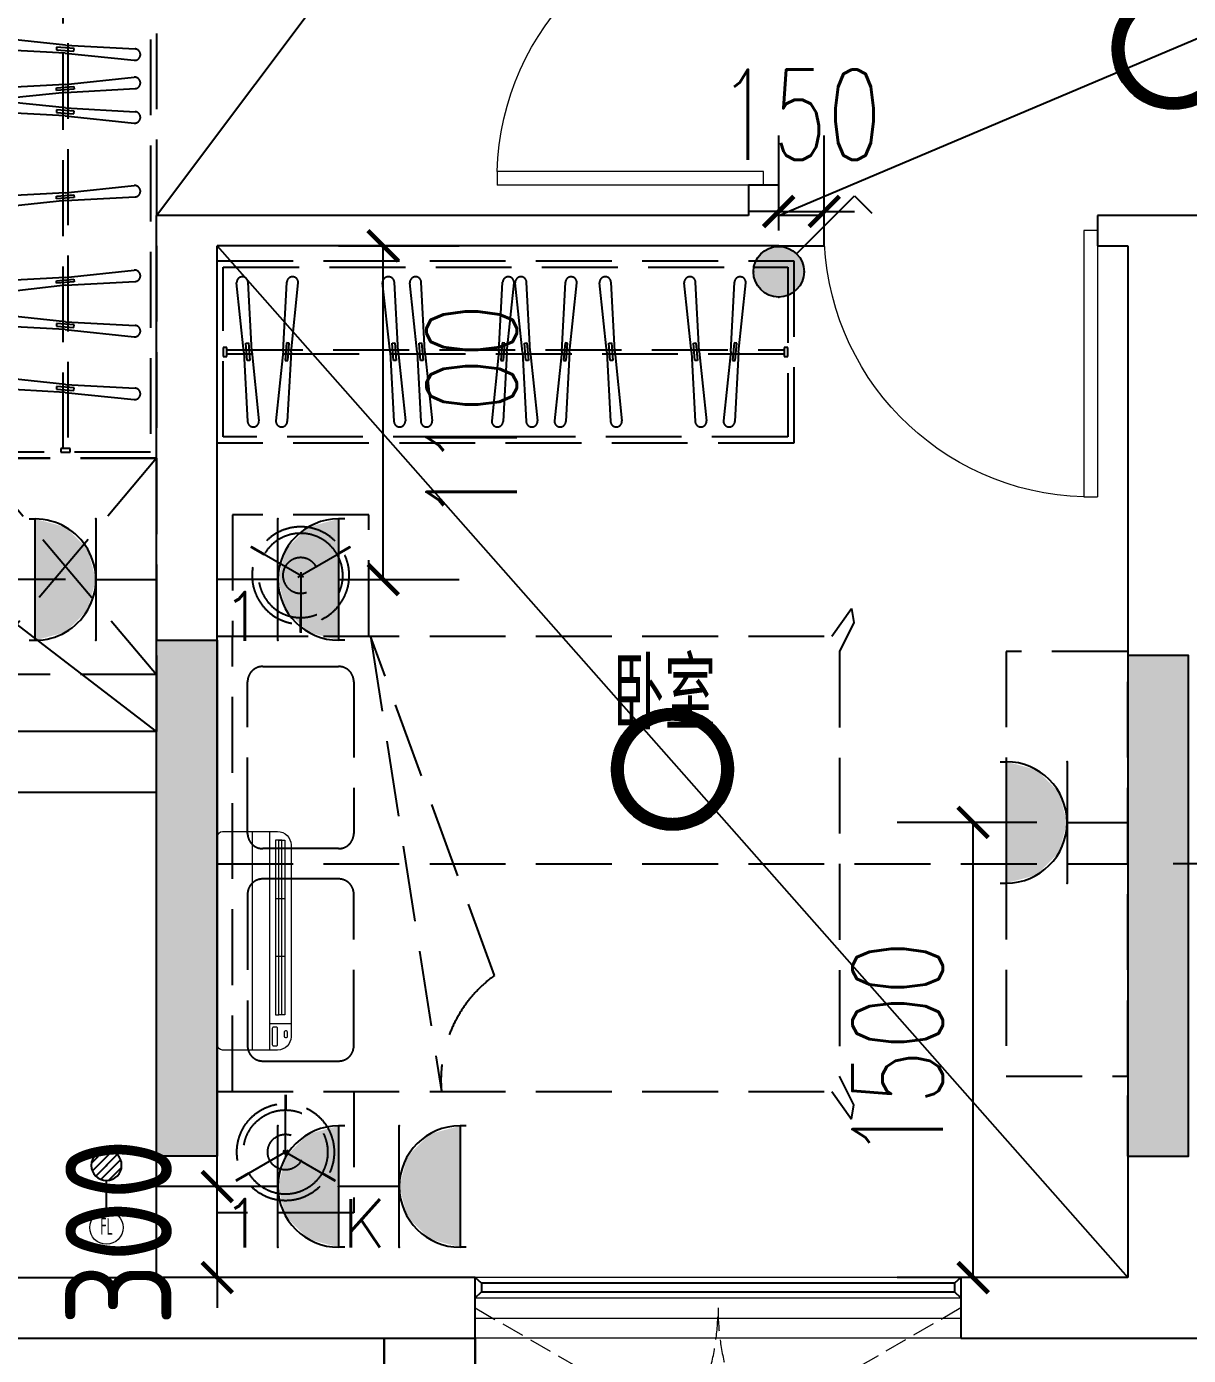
# Model space of a CAD drawing. Extents: x 3753737 to 4713801, y -857380 to 24339.
# Drawn here: x 4217885 to 4221713, y -768692 to -764314 of the extents above; entities that cross this region are included whole.
import ezdxf
from ezdxf.enums import TextEntityAlignment as Align

# ---------------------------------------------------------------- set-up
doc = ezdxf.new("R2010")
doc.units = 0
doc.header["$LTSCALE"] = 1000
doc.header["$MEASUREMENT"] = 0
doc.linetypes.add('A户型$0$DASH', pattern=[0.35, 0.25, -0.1])
doc.linetypes.add('DASH', pattern=[0.35, 0.25, -0.1])
doc.layers.get('0').update_dxf_attribs({"linetype": 'CONTINUOUS'})
doc.layers.get('Defpoints').update_dxf_attribs({"linetype": 'CONTINUOUS'})
for name, color, linetype in [('!!电气', 1, 'CONTINUOUS'), ('3-栏杆1', 252, 'CONTINUOUS'), ('5fur', 175, 'CONTINUOUS'), ('COLU', 7, 'CONTINUOUS'), ('EQUIP-插座', 3, 'CONTINUOUS'), ('EQUIP-照明', 3, 'CONTINUOUS'), ('LVTRY', 252, 'CONTINUOUS'), ('S-砼墙填充', 251, 'CONTINUOUS'), ('TEL_TEXT', 7, 'CONTINUOUS'), ('VPIPE-凝结', 150, 'CONTINUOUS'), ('WALL', 252, 'CONTINUOUS')]:
    doc.layers.add(name, color=color, linetype=linetype)
for name, color, linetype, lineweight in [('PUB_TEXT', 7, 'CONTINUOUS', 20), ('VPIPE-废水', 31, 'TG_F', 18), ('WINDOW', 146, 'CONTINUOUS', 20), ('平面-空调预留孔', 252, 'CONTINUOUS', 15)]:
    doc.layers.add(name, color=color, linetype=linetype, lineweight=lineweight)
doc.styles.add('_TCH_DIM_T3', font='SIMPLEX.shx', dxfattribs={"width": 0.7058823529411765, "bigfont": 'GBCBIG.shx'})
doc.styles.add('_TEL_DIM', font='SIMPLEX', dxfattribs={"width": 0.8, "height": 3.5, "bigfont": 'HZTXT'})
doc.styles.get("Standard").update_dxf_attribs({"font": 'gbenor.shx', "bigfont": 'gbcbig.shx'})
doc.styles.add('TG_LINETYPE', font='SIMPLEX', dxfattribs={"width": 0.8, "height": 3, "bigfont": 'HZTXT'})
doc.linetypes.add('TG_F', pattern='A,2,-0.3,["F",TG_LINETYPE,S=0.1,R=0,X=-0.23,Y=-0.15],0', length=2.3)
doc.dimstyles.new('_TCH_ARCH&&100', dxfattribs={"dimtxt": 297.5, "dimasz": 100, "dimexe": 250, "dimexo": 300, "dimgap": 100, "dimtad": 1, "dimdec": 0, "dimzin": 0, "dimdsep": 46, "dimtxsty": '_TCH_DIM_T3', "dimblk": 'ARCHTICK', "dimcen": 0.09, "dimclrt": 7, "dimazin": 2, "dimtfac": 1, "dimtdec": 0, "dimtix": 1, "dimtmove": 2, "dimatfit": 3, "dimfxl": 1, "dimtolj": 1, "dimtzin": 0, "dimarcsym": 0})
doc.dimstyles.get("Standard").update_dxf_attribs({"dimscale": 100, "dimtxt": 3.5, "dimasz": 1, "dimexe": 2.5, "dimexo": 3, "dimgap": 1.5, "dimtad": 1, "dimdec": 0, "dimzin": 0, "dimdsep": 46, "dimtxsty": 'Standard', "dimblk": 'ARCHTICK', "dimcen": 0.09, "dimadec": 0, "dimazin": 0, "dimtfac": 1, "dimtdec": 0, "dimtix": 1, "dimtmove": 2, "dimatfit": 3, "dimfxl": 1, "dimtolj": 1, "dimtzin": 0, "dimarcsym": 0})

# ---------------------------------------------------------------- blocks, each defined once
blk = doc.blocks.new('A$C001338C2')
at = {"color": 8}
for p, q in [((844.9999883423079, 303.6000072514144), (54.99998834231155, 303.6000543390692)), ((109.0525457565491, 214.7673082745569), (109.0525510513944, 303.6000511174025)), ((-1.49359439092e-05, 248.6000576173246), (-2.84423585981e-05, 22.0000576172315)), ((899.9999715576414, 22.00000397306576), (899.9999850640525, 248.6000039731589)), ((21.99997024633922, 5.63059293199e-05), (877.9999702463392, 5.2843679441e-06))]:
    blk.add_line(p, q, dxfattribs=at)
at = {"color": 8, "lineweight": 5}
for p, q in [((864.5756734352908, 278.6904651548975), (144.4768629888749, 278.6905080761171)), ((144.4768629888749, 278.6905080761171), (144.4768622188567, 265.7722729386405)), ((387.0097734353949, 278.6904936200444), (144.4768629888749, 278.6905080761171)), ((144.4768629888749, 278.6905080761171), (144.4768614488676, 252.8539829386973)), ((387.0097711254275, 239.935678482565), (387.0097734353949, 278.6904936200444)), ((864.5756734352908, 278.6904651548975), (622.0427234354138, 278.6904796109884)), ((622.0427234354138, 278.6904796109884), (622.04272112545, 239.935664473509)), ((864.5756718953162, 252.8539400174777), (864.5756734352908, 278.6904651548975)), ((144.4768622188567, 265.7722729386405), (864.5756726653053, 265.772230017421)), ((144.4768606789075, 239.9356929386377), (144.4768614488676, 252.8539829386973)), ((144.4768614488676, 252.8539829386973), (864.5756718953162, 252.8539400174777)), ((864.5756711253525, 239.9356500174181), (144.4768606789075, 239.9356929386377)), ((622.04272112545, 239.935664473509), (387.0097711254275, 239.935678482565)), ((864.5756726653053, 265.772230017421), (864.5756711253525, 239.9356500174181)), ((899.9999830474662, 214.7672611304297), (-1.69525337697e-05, 214.7673147745954)), ((899.9999787804518, 143.1781611304468), (-2.12195482163e-05, 143.1782147746126))]:
    blk.add_line(p, q, dxfattribs=at)
at = {"color": 8}
for points in [[(73.08482630450817, 275.0144977724194), (56.77886350143308, 275.0144987443309, -0.414213562373095), (51.27886382925863, 280.5144990721565), (51.27886400034913, 283.3844664433818, -0.414213562373095), (56.77886432817468, 288.8844661155563), (73.08482713124977, 288.8844651436448, -0.4142135623732024), (78.58482680342422, 283.3844648158192), (78.58482663233372, 280.5144974445939, -0.414213562373095)], [(89.24090579471158, 226.3562818807586), (22.19125331861505, 226.3562858772129, -0.414213562372504), (16.6912536464406, 231.8562862050385), (16.69125431894281, 243.1390318179401, -0.414213562373095), (22.19125464676836, 248.6390314901146), (89.24090712286488, 248.6390274936603, -0.414213562373095), (94.74090679503934, 243.1390271658347), (94.74090612253713, 231.8562815529331, -0.414213562373095)]]:
    blk.add_lwpolyline(points, format="xyb", close=True, dxfattribs=at)
for centre, radius, start, end in [((54.99998506405609, 248.6000543390692), 55.0000000000001, 89.99999658490542, 179.9999965849054), ((844.9999850640525, 248.6000072514144), 55.0000000000001, 359.9999965849054, 89.99999658490542), ((21.9999715576414, 22.00005630592932), 22.00000000000004, 179.9999965849054, 269.9999965849054), ((877.9999715576414, 22.00000528436794), 22.00000000000004, 269.9999965849054, 359.9999965849054)]:
    blk.add_arc(centre, radius, start, end, dxfattribs=at)
blk = doc.blocks.new('ASDFSD')
at = {"layer": '3-栏杆1', "color": 5}
for p, q in [((681762.5879415963, 334937.5442401596), (681742.3193111992, 334955.3318184742)), ((681742.3193111992, 334955.3318184742), (681762.5879414161, 334937.5442403179)), ((681762.5879414161, 334937.5442403179), (681762.5879414133, 334908.2619604596)), ((683322.0506670028, 334937.4781505512), (681762.5879414163, 334937.5226424761)), ((683322.0506668226, 334937.5442278689), (683342.3192972196, 334955.3318061834)), ((683342.3192972196, 334955.3318061834), (683322.0506670028, 334937.5442280272)), ((683322.0506670028, 334937.5442280272), (683322.0506670056, 334908.2619481689)), ((681742.3193347491, 334888.4150854239), (681762.5879414133, 334908.2619604596)), ((681762.5879414135, 334908.2403724216), (683322.0506670056, 334908.1959003614)), ((683322.0506670056, 334908.2619481689), (683342.3192736697, 334888.4150731332)), ((683342.3192736697, 334888.4150731332), (683322.0506670056, 334908.2619481689))]:
    blk.add_line(p, q, dxfattribs=at)
blk = doc.blocks.new('$lvtry$00000171')
for p, q in [((-74.24621202462731, 10.60660171788186), (-10.60660171788186, 74.24621202462731)), ((-69.81875867368217, -27.39235180270043), (27.39235180242758, 69.81875867368217)), ((-53.03300858900184, -53.03300858886359), (53.03300858900184, 53.03300858886359)), ((-27.39235180242758, -69.81875867368217), (69.81875867368217, 27.39235180270043)), ((10.60660171788186, -74.24621202462731), (74.24621202462731, -10.60660171788186))]:
    blk.add_line(p, q)
blk.add_circle((0, 0), 75)
blk.add_point((0, 0))
blk = doc.blocks.new('dfgdfgsf')
at = {"layer": '5fur', "color": 252, "linetype": 'A户型$0$DASH'}
for p, q in [((2084699.063396991, -1252344.190617714), (2084699.06339699, -1254380.205847252)), ((2084692.077145038, -1253051.219755511), (2084464.043553083, -1253027.405797763)), ((2084690.023889797, -1253077.236512312), (2084461.077751995, -1253064.985405056)), ((2084692.077145038, -1253051.219755511), (2084921.023282839, -1253063.470862767)), ((2084690.023889797, -1253077.236512312), (2084918.057481751, -1253101.05047006)), ((2084690.023889797, -1253180.597609378), (2084918.057481751, -1253156.78365163)), ((2084690.023889797, -1253180.597609378), (2084461.077751995, -1253192.848716634)), ((2084692.077145038, -1253206.614366179), (2084464.043553083, -1253230.428323927)), ((2084692.077145038, -1253206.614366179), (2084921.023282839, -1253194.363258923)), ((2084692.077145038, -1253258.050537724), (2084464.043553083, -1253234.236579976)), ((2084690.023889797, -1253284.067294524), (2084461.077751995, -1253271.816187269)), ((2084690.023889797, -1253284.067294524), (2084918.057481751, -1253307.881252272)), ((2084692.077145038, -1253258.050537724), (2084921.023282839, -1253270.301644979)), ((2084690.023889797, -1253537.44362119), (2084917.583450399, -1253513.679167388)), ((2084690.023889797, -1253537.44362119), (2084461.077751995, -1253549.694728446)), ((2084692.077145038, -1253563.460377991), (2084921.023282839, -1253551.209270735)), ((2084692.077145038, -1253563.460377991), (2084464.043553083, -1253587.274335739)), ((2084690.023889797, -1253816.228792649), (2084461.077751995, -1253828.479899905)), ((2084690.023889797, -1253816.228792649), (2084918.057481751, -1253792.414834901)), ((2084691.970428869, -1253842.251259925), (2084464.043553083, -1253868.059507198)), ((2084692.077145038, -1253842.24554945), (2084921.023282839, -1253829.994442194)), ((2085279.320059724, -1254062.702910487), (2085255.506101976, -1253834.669318532)), ((2085305.336816525, -1254060.649655245), (2085293.085709269, -1253831.703517444)), ((2085408.697913592, -1254060.649655245), (2085420.949020847, -1253831.703517444)), ((2085434.714670392, -1254062.702910487), (2085458.52862814, -1253834.669318532)), ((2085761.529177789, -1254062.596194317), (2085735.720930516, -1253834.669318532)), ((2085787.551645065, -1254060.649655245), (2085775.300537809, -1253831.703517444)), ((2085850.034887904, -1254062.702910487), (2085826.220930156, -1253834.669318532)), ((2085876.051644705, -1254060.649655245), (2085863.800537449, -1253831.703517444)), ((2086119.697916623, -1254060.649655245), (2086131.949023878, -1253831.703517444)), ((2086145.714673423, -1254062.702910487), (2086169.528631171, -1253834.669318532)), ((2086197.150844968, -1254062.702910487), (2086173.33688722, -1253834.669318532)), ((2086223.167601769, -1254060.649655245), (2086210.916494513, -1253831.703517444)), ((2086326.528698835, -1254060.649655245), (2086338.779806091, -1253831.703517444)), ((2086352.545455636, -1254062.702910487), (2086376.359413384, -1253834.669318532)), ((2086475.237758769, -1254062.595872173), (2086451.423801021, -1253834.562280218)), ((2086501.254205884, -1254060.649655245), (2086489.003098628, -1253831.703517444)), ((2086754.022620542, -1254062.702910487), (2086730.208662794, -1253834.669318532)), ((2086780.039377343, -1254060.649655245), (2086767.788270087, -1253831.703517444)), ((2086883.40047441, -1254060.649655245), (2086895.651581665, -1253831.703517444)), ((2086909.41723121, -1254062.702910487), (2086933.231188958, -1253834.669318532)), ((2084692.077145038, -1253962.23498511), (2084464.043553083, -1253938.421027362)), ((2084690.023889797, -1253988.251741911), (2084461.077751995, -1253976.000634655)), ((2084690.023889797, -1253988.251741911), (2084918.057481751, -1254012.065699659)), ((2084692.077145038, -1253962.23498511), (2084921.023282839, -1253974.486092366)), ((2085223.574590463, -1254047.189162439), (2085211.574590463, -1254047.189162439)), ((2085211.574590463, -1254047.189162439), (2085211.574590463, -1254077.189162439)), ((2085211.574590463, -1254077.189162439), (2085223.574590463, -1254077.189162439)), ((2085223.574590463, -1254077.189162439), (2085223.574590463, -1254047.189162439)), ((2087059.574593433, -1254069.689162439), (2085223.574590463, -1254069.689162439)), ((2085279.320059724, -1254062.702910487), (2085291.57116698, -1254291.649048288)), ((2085305.336327052, -1254060.640508084), (2085329.144762263, -1254288.683721677)), ((2085408.697913592, -1254060.649655245), (2085384.883955844, -1254288.6832472)), ((2085434.714670392, -1254062.702910487), (2085422.463563137, -1254291.649048288)), ((2085761.534888264, -1254062.702910487), (2085773.78599552, -1254291.649048288)), ((2085787.551645065, -1254060.649655245), (2085811.365602813, -1254288.6832472)), ((2085850.034887904, -1254062.702910487), (2085862.28599516, -1254291.649048288)), ((2085876.051644705, -1254060.649655245), (2085899.865602453, -1254288.6832472)), ((2086119.697916623, -1254060.649655245), (2086095.883958875, -1254288.6832472)), ((2086145.714673423, -1254062.702910487), (2086133.463566168, -1254291.649048288)), ((2086197.150844968, -1254062.702910487), (2086209.401952224, -1254291.649048288)), ((2086223.167601769, -1254060.649655245), (2086246.981559517, -1254288.6832472)), ((2086326.528698835, -1254060.649655245), (2086302.714741087, -1254288.6832472)), ((2086352.545455636, -1254062.702910487), (2086340.29434838, -1254291.649048288)), ((2086475.237449083, -1254062.702910487), (2086487.488556339, -1254291.649048288)), ((2086501.254205884, -1254060.649655245), (2086525.068163632, -1254288.6832472)), ((2086754.022620542, -1254062.702910487), (2086766.273727798, -1254291.649048288)), ((2086780.039377343, -1254060.649655245), (2086803.853335091, -1254288.6832472)), ((2086883.40047441, -1254060.649655245), (2086859.586516662, -1254288.6832472)), ((2086909.41723121, -1254062.702910487), (2086897.166123955, -1254291.649048288)), ((2087071.574593433, -1254047.189162439), (2087059.574593433, -1254047.189162439)), ((2087059.574593433, -1254047.189162439), (2087059.574593433, -1254077.189162439)), ((2087059.574593433, -1254077.189162439), (2087071.574593433, -1254077.189162439)), ((2087071.574593433, -1254077.189162439), (2087071.574593433, -1254047.189162439)), ((2084692.077145038, -1254169.065767323), (2084464.043553083, -1254145.251809575)), ((2084692.077145038, -1254169.065767323), (2084921.023282839, -1254181.316874578)), ((2084690.023889797, -1254195.082524123), (2084461.077751995, -1254182.831416868)), ((2084690.023889797, -1254195.082524123), (2084918.057481751, -1254218.896481871)), ((2084706.56339699, -1254380.205847252), (2084676.56339699, -1254380.205847252)), ((2084676.56339699, -1254380.205847252), (2084676.56339699, -1254392.205847252)), ((2084706.56339699, -1254392.205847252), (2084706.56339699, -1254380.205847252)), ((2084391.563396981, -1254412.205847252), (2084991.564100249, -1255125.051658737)), ((2084991.563396992, -1254412.205847252), (2084391.565238085, -1255125.051658737)), ((2084391.565238083, -1254412.205847252), (2084991.564100248, -1254412.205847252)), ((2084676.56339699, -1254392.205847252), (2084706.56339699, -1254392.205847252)), ((2084991.563396992, -1254412.205847252), (2084991.564100249, -1255125.051658737)), ((2085241.466386358, -1254598.492976889), (2085241.466386358, -1254998.492976889)), ((2085691.466386358, -1254598.492976889), (2085241.466386358, -1254598.492976889)), ((2085691.466386358, -1254998.492976889), (2085691.466386358, -1254598.492976889)), ((2085475.714344077, -1254803.832287767), (2085302.771743867, -1254703.983830982)), ((2085457.218428639, -1254803.832287767), (2085630.161028848, -1254703.983830982)), ((2085466.466386358, -1254787.814355132), (2085466.466386358, -1254987.511268702)), ((2087216.39900661, -1254998.492976889), (2087281.905945074, -1254906.833987619)), ((2087216.39900661, -1254998.492976889), (2087281.905945074, -1254906.833987619)), ((2087281.905945074, -1254906.833987619), (2087289.145172316, -1254953.86293333)), ((2087281.905945074, -1254906.833987619), (2087289.145172316, -1254953.86293333)), ((2087289.145172316, -1254953.86293333), (2087241.564099533, -1255048.972454315)), ((2087289.145172316, -1254953.86293333), (2087241.564099533, -1255048.972454315)), ((2085191.564099533, -1254998.492976889), (2087216.39900661, -1254998.492976889)), ((2085191.564099533, -1256498.49297689), (2085191.564099533, -1254998.492976889)), ((2085241.466386358, -1254998.492976889), (2085691.466386358, -1254998.492976889)), ((2085241.564099533, -1256498.49297689), (2085241.564099533, -1254998.492976889)), ((2086104.998289104, -1256116.465254213), (2085696.257620123, -1254998.492976889)), ((2085696.257620123, -1254998.492976889), (2085930.237512444, -1256498.492976889)), ((2087241.564099533, -1255048.972454315), (2087241.564099533, -1256448.013499462)), ((2087241.564099533, -1255048.972454315), (2087241.564099533, -1256448.013499462)), ((2084991.564100249, -1255125.051658737), (2084391.565238085, -1255125.051658737)), ((2085191.564099533, -1255748.49297689), (2088191.564294286, -1255748.49297689)), ((2091341.576148126, -1255748.492976886), (2088341.574587415, -1255748.492976886)), ((2087289.145172316, -1256543.123020447), (2087241.564099533, -1256448.013499462)), ((2087289.145172316, -1256543.123020447), (2087241.564099533, -1256448.013499462)), ((2085191.564099533, -1256898.49297689), (2085191.564099533, -1256498.49297689)), ((2085191.564099533, -1256498.49297689), (2085641.564099533, -1256498.49297689)), ((2085191.564099533, -1256498.492976889), (2087216.39900661, -1256498.492976888)), ((2085191.564099533, -1256498.492976889), (2087216.39900661, -1256498.492976888)), ((2085416.564099533, -1256709.171598647), (2085416.564099533, -1256509.474685076)), ((2085641.564099533, -1256498.49297689), (2085641.564099533, -1256898.49297689)), ((2087216.39900661, -1256498.492976888), (2087281.905945074, -1256590.151966158)), ((2087216.39900661, -1256498.492976888), (2087281.905945074, -1256590.151966158)), ((2087281.905945074, -1256590.151966158), (2087289.145172316, -1256543.123020447)), ((2087281.905945074, -1256590.151966158), (2087289.145172316, -1256543.123020447)), ((2085425.812057252, -1256693.153666011), (2085252.869457043, -1256793.002122797)), ((2085407.316141815, -1256693.153666011), (2085580.258742023, -1256793.002122796)), ((2085641.564099533, -1256898.49297689), (2085191.564099533, -1256898.49297689))]:
    blk.add_line(p, q, dxfattribs=at)
for points in [[(2084991.563396999, -1254412.205847252), (2084391.563396981, -1254412.205847252), (2084391.563396981, -1252312.190617714), (2084991.563396999, -1252312.190617714)], [(2084971.563396999, -1254392.205847252), (2084411.563396981, -1254392.205847252), (2084411.563396981, -1252332.190617714), (2084971.563396999, -1252332.190617714)], [(2084719.987199037, -1253062.140345762), (2084662.141689634, -1253057.575149712), (2084661.457274832, -1253066.24735622), (2084719.302784235, -1253070.812552269)], [(2084719.987199037, -1253195.693775929), (2084662.141689634, -1253200.258971978), (2084661.457274832, -1253191.58676547), (2084719.302784235, -1253187.021569421)], [(2084719.987199037, -1253268.971127974), (2084662.141689634, -1253264.405931924), (2084661.457274832, -1253273.078138432), (2084719.302784235, -1253277.643334482)], [(2084719.987199036, -1253552.539787741), (2084662.141689634, -1253557.104983789), (2084661.457274832, -1253548.432777281), (2084719.302784234, -1253543.867581233)], [(2085191.574590463, -1254362.189162448), (2085191.574590463, -1253762.18916243), (2087091.574593433, -1253762.18916243), (2087091.574593433, -1254362.189162448)], [(2085211.574590463, -1254342.189162448), (2085211.574590463, -1253782.18916243), (2087071.574593433, -1253782.18916243), (2087071.574593433, -1254342.189162448)], [(2084719.987199036, -1253831.324959199), (2084662.141689634, -1253835.890155249), (2084661.457274832, -1253827.217948741), (2084719.302784234, -1253822.652752692)], [(2084719.987199036, -1253973.155575361), (2084662.141689634, -1253968.590379311), (2084661.457274832, -1253977.262585819), (2084719.302784234, -1253981.827781868)], [(2085290.240649974, -1254090.612964485), (2085285.675453925, -1254032.767455083), (2085294.347660433, -1254032.083040281), (2085298.912856482, -1254089.928549683)], [(2085423.794080142, -1254090.612964485), (2085428.359276191, -1254032.767455083), (2085419.687069683, -1254032.083040281), (2085415.121873634, -1254089.928549683)], [(2085772.455478515, -1254090.612964485), (2085767.890282466, -1254032.767455083), (2085776.562488974, -1254032.083040281), (2085781.127685022, -1254089.928549683)], [(2085860.955478155, -1254090.612964485), (2085856.390282105, -1254032.767455083), (2085865.062488613, -1254032.083040281), (2085869.627684662, -1254089.928549683)], [(2086134.794083173, -1254090.612964485), (2086139.359279223, -1254032.767455083), (2086130.687072715, -1254032.083040281), (2086126.121876665, -1254089.928549683)], [(2086208.071435218, -1254090.612964485), (2086203.506239169, -1254032.767455083), (2086212.178445677, -1254032.083040281), (2086216.743641726, -1254089.928549683)], [(2086341.624865385, -1254090.612964485), (2086346.190061435, -1254032.767455083), (2086337.517854927, -1254032.083040281), (2086332.952658878, -1254089.928549683)], [(2086486.158039334, -1254090.612964485), (2086481.592843284, -1254032.767455083), (2086490.265049792, -1254032.083040281), (2086494.830245841, -1254089.928549683)], [(2086764.943210792, -1254090.612964485), (2086760.378014744, -1254032.767455083), (2086769.050221252, -1254032.083040281), (2086773.6154173, -1254089.928549683)], [(2086898.49664096, -1254090.612964485), (2086903.061837009, -1254032.767455083), (2086894.389630501, -1254032.083040281), (2086889.824434452, -1254089.928549683)], [(2084719.987199036, -1254179.986357573), (2084662.141689634, -1254175.421161524), (2084661.457274832, -1254184.093368032), (2084719.302784234, -1254188.658564081)], [(2088191.564096285, -1255048.492976886), (2087791.564096285, -1255048.492976886), (2087791.564096285, -1256448.492976886), (2088191.564096285, -1256448.492976886)]]:
    blk.add_lwpolyline(points, close=True, dxfattribs=at)
for points in [[(2084684.063397006, -1254380.205847252), (2084684.063397006, -1252344.190617714)], [(2085223.574590463, -1254054.689162455), (2087059.574593433, -1254054.689162455)]]:
    blk.add_lwpolyline(points, dxfattribs=at)
for points, const_width in [([(2085346.242936648, -1254729.081935836), (2085302.771743868, -1254703.983830982)], 8.88888888888889), ([(2085586.689836067, -1254729.081935836), (2085630.161028848, -1254703.983830982)], 8.888888888888888), ([(2085466.466386358, -1254937.315058994), (2085466.466386358, -1254987.511268702)], 8.88888888888889), ([(2085416.564099533, -1256559.670894784), (2085416.564099533, -1256509.474685076)], 8.88888888888889), ([(2085296.340649824, -1256767.904017943), (2085252.869457043, -1256793.002122797)], 8.88888888888889), ([(2085536.787549243, -1256767.904017942), (2085580.258742024, -1256793.002122796)], 8.888888888888888)]:
    blk.add_lwpolyline(points, dxfattribs=dict(at, const_width=const_width))
for points in [[(2085341.564099533, -1255098.49297689), (2085591.564099533, -1255098.49297689, -0.4142135623731003), (2085641.564099533, -1255148.49297689), (2085641.564099533, -1255648.492976889, -0.4142135623730904), (2085591.564099533, -1255698.492976889), (2085341.564099533, -1255698.492976889, -0.4142135623730999), (2085291.564099533, -1255648.492976889), (2085291.564099533, -1255148.49297689, -0.4142135623730897)], [(2085341.564099533, -1256398.492976889), (2085591.564099533, -1256398.492976889, 0.4142135623731003), (2085641.564099533, -1256348.492976889), (2085641.564099533, -1255848.492976889, 0.4142135623730904), (2085591.564099533, -1255798.492976889), (2085341.564099533, -1255798.492976889, 0.4142135623730999), (2085291.564099533, -1255848.492976889), (2085291.564099533, -1256348.492976889, 0.4142135623730897)]]:
    blk.add_lwpolyline(points, format="xyb", close=True, dxfattribs=at)
for centre, radius, start, end in [((2084919.540382296, -1253082.260666413), 18.84219772992773, 265.4875419406528, 85.48754194065283), ((2084919.540382296, -1253175.573455277), 18.84219772992773, 274.5124580593472, 94.51245805934718), ((2084919.540382296, -1253289.091448626), 18.84219772992773, 265.4875419406528, 85.48754194065283), ((2084919.540382296, -1253532.419467088), 18.84219772992773, 274.5124580593472, 94.51245805934718), ((2084919.540382296, -1253811.204638548), 18.84219772992773, 274.5124580593472, 94.51245805934718), ((2085274.295905622, -1253833.186417988), 18.84219772992773, 4.512458059346774, 184.5124580593468), ((2085439.738824493, -1253833.186417988), 18.84219772992773, 355.4875419406524, 175.4875419406532), ((2085755.582306145, -1253834.101224039), 19.86347544868245, 6.933041156339381, 181.637510985777), ((2085845.010733803, -1253833.186417988), 18.84219772992773, 4.512458059346774, 184.5124580593468), ((2086150.738827524, -1253833.186417988), 18.84219772992773, 355.4875419406524, 175.4875419406532), ((2086192.126690867, -1253833.186417988), 18.84219772992773, 4.512458059346774, 184.5124580593468), ((2086357.569609738, -1253833.186417988), 18.84219772992773, 355.4875419406524, 175.4875419406532), ((2086470.213604667, -1253833.079379674), 18.84219772992773, 4.512458059346774, 184.5124580593468), ((2086748.998466441, -1253833.186417988), 18.84219772992773, 4.512458059346774, 184.5124580593468), ((2086914.441385311, -1253833.186417988), 18.84219772992773, 355.4875419406524, 175.4875419406532), ((2084919.540382296, -1253993.275896012), 18.84219772992773, 265.4875419406528, 85.48754194065283), ((2084919.540382296, -1254200.106678225), 18.84219772992773, 265.4875419406528, 85.48754194065283), ((2085310.360970626, -1254290.166147745), 18.84219772992773, 184.5124580593468, 4.512458059346774), ((2085403.67375949, -1254290.166147745), 18.84219772992773, 175.4875419406532, 355.4875419406524), ((2085792.575799167, -1254290.166147745), 18.84219772992773, 184.5124580593468, 4.512458059346774), ((2085881.075798807, -1254290.166147745), 18.84219772992773, 184.5124580593468, 4.512458059346774), ((2086114.673762521, -1254290.166147745), 18.84219772992773, 175.4875419406532, 355.4875419406524), ((2086228.19175587, -1254290.166147745), 18.84219772992773, 184.5124580593468, 4.512458059346774), ((2086321.504544734, -1254290.166147745), 18.84219772992773, 175.4875419406532, 355.4875419406524), ((2086506.278359985, -1254290.166147745), 18.84219772992773, 184.5124580593468, 4.512458059346774), ((2086785.063531445, -1254290.166147745), 18.84219772992773, 184.5124580593468, 4.512458059346774), ((2086878.376320308, -1254290.166147745), 18.84219772992773, 175.4875419406532, 355.4875419406524), ((2086356.608613892, -1256462.552364921), 427.8832127323753, 126.0176927710526, 184.8183113888535)]:
    blk.add_arc(centre, radius, start, end, dxfattribs=at)
at = {"layer": '5fur', "color": 252, "linetype": 'A户型$0$DASH', "extrusion": (0, 0, -1)}
for major_axis, ratio, start_param, end_param in [((113.2638872716998, 113.2638872716998), 0.9999999999997511, 4.712388980384682, 10.99557428756427), ((98.16203563551878, 98.16203563551878), 0.999999999998388, 4.712388980384681, 10.99557428756427), ((41.53009199966709, 41.53009199966709), 0.9999999999975253, 4.71238898038469, 10.99557428756428)]:
    blk.add_ellipse((2085466.466386358, -1254798.492976889), major_axis=major_axis, ratio=ratio, start_param=start_param, end_param=end_param, dxfattribs=at)
at = {"layer": '5fur', "color": 252, "linetype": 'A户型$0$DASH'}
for major_axis, ratio, start_param, end_param in [((113.2638872716998, -113.2638872716998), 0.9999999999997511, 4.712388980384682, 10.99557428756427), ((98.16203563551876, -98.16203563551879), 0.999999999998388, 4.712388980384681, 10.99557428756427), ((41.53009199966708, -41.53009199966709), 0.9999999999975253, 4.71238898038469, 10.99557428756428)]:
    blk.add_ellipse((2085416.564099533, -1256698.49297689), major_axis=major_axis, ratio=ratio, start_param=start_param, end_param=end_param, dxfattribs=at)
blk = doc.blocks.new('GDGDGRD')
at = {"layer": 'S-砼墙填充'}
h = blk.add_hatch(color=252, dxfattribs=at)
h.dxf.hatch_style = 1
h.paths.add_polyline_path([(429816.568211176, 288315.3630931432), (429816.5682116579, 288565.3638601754), (429816.5682116579, 288765.3638601754), (429816.5682118596, 288515.3630931432), (429816.5682114563, 288815.3646272075), (430016.5682111122, 288815.3646272075), (430016.5682108584, 287115.363093024), (429816.5682111839, 287115.363093024)])
h = blk.add_hatch(color=252, dxfattribs=at)
h.dxf.hatch_style = 1
h.paths.add_polyline_path([(433016.5684015006, 287315.3648366724), (433016.5684015006, 287115.3648366724), (433216.5684056897, 287115.3630851979), (433216.5684056198, 288765.3626271576), (433016.5684057334, 288765.362627037), (433016.5684055993, 288765.3626271576), (433016.5684057092, 287115.3630856661)])
at = {"layer": 'COLU', "color": 252}
for points in [[(429816.568211176, 288315.3630931432), (429816.5682116579, 288565.3638601754), (429816.5682116579, 288765.3638601754), (429816.5682118596, 288515.3630931432), (429816.5682114563, 288815.3646272075), (430016.5682111122, 288815.3646272075), (430016.5682108584, 287115.363093024), (429816.5682111839, 287115.363093024), (429816.568211176, 288315.3630931432)], [(433016.5684015006, 287315.3648366724), (433016.5684015006, 287115.3648366724), (433216.5684056897, 287115.3630851979), (433216.5684056198, 288765.3626271576), (433016.5684057334, 288765.362627037), (433016.5684057334, 288765.362627037), (433016.5684055993, 288765.3626271576), (433016.5684057092, 287115.3630856661)]]:
    blk.add_lwpolyline(points, close=True, dxfattribs=at)
blk = doc.blocks.new('$WINLIB2D$00000001')
at = {"color": 0}
for points in [[(-0.4999999999999964, 0.5000000000000142), (-0.4999999999999964, -0.4999999999999858)], [(-0.4999999999999964, 0.5000000000000142), (0.5000000000000036, 0.5000000000000142)], [(0.5000000000000036, -0.4999999999999858), (0.5000000000000036, 0.5000000000000142)], [(0.5000000000000036, 0.1666666666666714), (-0.4999999999999964, 0.1666666666666714)], [(0.5000000000000036, -0.1666666666666572), (-0.4999999999999964, -0.1666666666666572)], [(-0.4999999999999964, -0.4999999999999858), (0.5000000000000036, -0.4999999999999858)]]:
    blk.add_lwpolyline(points, dxfattribs=at)
blk = doc.blocks.new('$DorLib2D$00000001')
for p, q in [((0.45, 0.9750000000000001), (0.5000000000000002, 0.9750000000000001)), ((0.45, 0), (0.45, 0.9750000000000001)), ((0.5, 0), (0.5, 0.9750000000000001)), ((0.5, 0), (0.45, 0))]:
    blk.add_line(p, q)
at = {"lineweight": 13}
blk.add_arc((0.475, 0), 0.975, 91.4692835813538, 180, dxfattribs=at)
blk = doc.blocks.new('A$C100F5A36')
at = {"color": 252, "const_width": 8}
blk.add_lwpolyline([(21752.46589036286, -18982.40043916367), (21752.46589036286, -19132.40043916367), (22052.46589036286, -19132.40043916367), (22052.46589036658, -18982.39992546034)], dxfattribs=at)
at = {"layer": 'VPIPE-凝结', "color": 252, "ltscale": 0.1}
blk.add_lwpolyline([(20837.48354907846, -18562.39992477116), (20837.48354907846, -18462.39992477116)], dxfattribs=at)
at = {"layer": 'VPIPE-废水', "color": 252}
blk.add_circle((20837.48354907846, -18617.39992477116), 55, dxfattribs=at)
at = {"layer": 'WALL', "color": 252}
for p, q in [((23052.44342898519, -15182.39990996395), (22952.44342898522, -15182.39990995166)), ((22952.44342898522, -15182.39990995166), (22952.44342897292, -15282.3999099017)), ((23052.4434289729, -15282.39990990365), (23052.44342898519, -15182.39990996395)), ((21002.46589042822, -16982.39991768032), (21002.46589063683, -15282.3999098641)), ((22952.44342897292, -15282.3999099017), (21002.46589063683, -15282.3999098641)), ((23202.47730744072, -15282.39990990653), (23052.4434289729, -15282.39990990365)), ((23202.47730743879, -15382.39990990654), (23202.47730744072, -15282.39990990653)), ((24302.46589793551, -15282.39990992774), (24102.47730744072, -15282.39990992388)), ((24102.47730744072, -15282.39990992388), (24102.47730743879, -15382.39990992389)), ((24502.45448842742, -15282.39990993159), (24302.46589793551, -15282.39990992774)), ((21202.46589041594, -17082.39991769444), (21202.46589062455, -15382.39990986795)), ((23052.44342896063, -15382.39990990364), (21202.46589062455, -15382.39990986795)), ((23052.44342896063, -15382.39990990364), (23202.47730743879, -15382.39990990654)), ((24102.47730743879, -15382.39990992389), (24202.46589793357, -15382.39990992581)), ((24202.46589793357, -15382.39990992581), (24202.46589793357, -18782.39992476232)), ((21002.46589042822, -16982.39991768032), (20252.47731150508, -16982.39991766651)), ((21202.48617405141, -18782.39992476232), (21202.46589040882, -17082.39872452756)), ((20252.47731150139, -17182.3999176665), (21002.46708356345, -17182.39991768032)), ((21002.4861740372, -18782.3999247623), (21002.46708356345, -17182.39991768032)), ((20352.48736771755, -18782.39992476231), (21002.4861740372, -18782.3999247623)), ((22052.46589005038, -18782.39992476233), (21202.48617405141, -18782.39992476232)), ((22052.46589005038, -18982.39992476232), (22052.46589005038, -18782.39992476233)), ((24202.46589793357, -18782.39992476232), (23652.46589005038, -18782.39992476233)), ((23652.46589005038, -18782.39992476233), (23652.46589005038, -18982.39992476232)), ((20352.48736771755, -18982.39992476231), (21102.4873671988, -18982.39992476231)), ((21102.4873671988, -18982.39992476231), (22052.46589005038, -18982.39992476232)), ((23652.46589005038, -18982.39992476232), (24302.46589793358, -18982.39992476231)), ((24302.46589793358, -18982.39992476231), (24952.46590581723, -18982.3999247623))]:
    blk.add_line(p, q, dxfattribs=at)
at = {"layer": 'WINDOW', "color": 252, "linetype": 'DASH', "ltscale": 0.3}
for points in [[(22052.4658900951, -18882.3999247622), (22745.2862131279, -19282.39992476418, 0.1316524975905399), (22852.46589010162, -18882.39992475451)], [(23652.46589010768, -18882.3999247622), (22959.64556707488, -19282.39992476418, -0.1316524975905399), (22852.46589010162, -18882.39992475451)]]:
    blk.add_lwpolyline(points, format="xyb", dxfattribs=at)
at = {"color": 252}
for name, p in [('GDGDGRD', (-408814.112811693, -305497.7630110036)), ('ASDFSD', (-659689.8534211414, -353737.7317438088))]:
    blk.add_blockref(name, p, dxfattribs=at)
at = {"layer": 'LVTRY', "color": 252, "xscale": -0.6666666667107825, "yscale": 0.6666666667107825, "rotation": 90.00000000602213}
blk.add_blockref('$lvtry$00000171', (20837.483549078, -18412.3999247679), dxfattribs=at)
at = {"layer": 'WINDOW', "color": 252}
blk.add_blockref('dfgdfgsf', (-2063989.108700188, 1238329.789241821), dxfattribs=at)
at = {"layer": 'WINDOW', "color": 252, "xscale": -900, "yscale": 900, "zscale": -900}
for p, rotation in [((23002.44342904049, -14732.39990995778), 89.99999999296047), ((23652.47730743978, -15332.39990991521), 179.9999999988954)]:
    blk.add_blockref('$DorLib2D$00000001', p, dxfattribs=dict(at, rotation=rotation))
at = {"layer": 'WINDOW', "color": 252, "xscale": -1600, "yscale": -200, "zscale": -1600}
blk.add_blockref('$WINLIB2D$00000001', (22852.4658900504, -18882.39992476231), dxfattribs=at)
at = {"layer": '平面-空调预留孔', "color": 252, "xscale": -0.800000000046565, "yscale": 0.800000000046565, "zscale": 0.800000000046565, "rotation": 269.9999997665698}
blk.add_blockref('A$C001338C2', (21202.65723243915, -18032.39988764166), dxfattribs=at)
at = {"layer": 'PUB_TEXT', "color": 252}
blk.add_text('卧室', height=236.3120567375886, dxfattribs=at).set_placement((22505.54555377504, -16977.61706210277))
at = {"layer": 'PUB_TEXT', "color": 252, "width": 0.6}
blk.add_text('FL', height=56.00000000000001, dxfattribs=at).set_placement((20817.68927731411, -18641.24012648086))
blk = doc.blocks.new('$equip$00001150')
at = {"const_width": 0.1}
blk.add_lwpolyline([(-0.4500000000007276, 0, 1), (0.4500000000007276, 0, 1)], format="xyb", close=True, dxfattribs=at)
blk.add_circle((0, 0), 0.5)
at = {"flags": 9}
blk.add_attdef('A', (0, 0), '', height=2e-05, dxfattribs=at)
blk = doc.blocks.new('$equip$00001962')
for p, q in [((0.1473139127519971, 0.3556472460822988), (0.625000000003638, 0.8333333333339397)), ((0.625000000003638, 0.8333333333339397), (0.7664213562420628, 0.6919119770955149))]:
    blk.add_line(p, q)
blk.add_circle((3.637978807091713e-12, 0.2083333333339397), 0.2083333333334168)
for p in [(1.091393642127514e-11, 0.4166666666660603), (-0.2083333333284827, 0.2083333333375776), (0.2083333333393966, 0.2083333333375776), (1.091393642127514e-11, 0)]:
    blk.add_point(p)
for points in [[(-0.1041666666642413, 0.3887552924552438), (0.1041666666715173, 0.3887552924552438), (-0.1804219591176661, 0.312500000001819), (0.1804219591249421, 0.312500000001819)], [(3.637978807091713e-12, 0.4166666666660603), (3.637978807091713e-12, 0.4166666666660603), (-0.1041666666642413, 0.3887552924552438), (0.1041666666715173, 0.3887552924552438)], [(-0.1804219591176661, 0.312500000001819), (0.1804219591249421, 0.312500000001819), (-0.2083333333284827, 0.2083333333339397), (0.2083333333357587, 0.2083333333339397)], [(-0.1804219591176661, 0.1041666666660603), (0.1804219591249421, 0.1041666666660603), (-0.2083333333284827, 0.2083333333339397), (0.2083333333357587, 0.2083333333339397)], [(-0.1041666666642413, 0.02791137421263556), (0.1041666666715173, 0.02791137421263556), (-0.1804219591176661, 0.1041666666660603), (0.1804219591249421, 0.1041666666660603)], [(3.637978807091713e-12, 1.818989403545856e-12), (3.637978807091713e-12, 1.818989403545856e-12), (-0.1041666666642413, 0.02791137421263556), (0.1041666666715173, 0.02791137421263556)]]:
    blk.add_solid(points)
at = {"layer": 'TEL_TEXT', "style": '_TEL_DIM', "flags": 1}
blk.add_attdef('A', text='', height=2e-05, dxfattribs=at).set_placement((0, 0), align=Align.MIDDLE_CENTER)
blk = doc.blocks.new('$equip$00001237')
for p, q in [((-0.5, 1.05000000000291), (-0.5, 1)), ((-0.5, 1), (0.5, 1)), ((0.5, 1.05000000000291), (0.5, 1)), ((0.5, 0.5), (-0.5, 0.5)), ((0, 0.5), (0, 0))]:
    blk.add_line(p, q)
blk.add_arc((0, 1), 0.500000000000025, 180, 0)
for p in [(0, 1), (-0.5, 0.5), (0.5, 0.5), (0, 0)]:
    blk.add_point(p)
for points in [[(0.4330127018911298, 0.75), (-0.4330127018911298, 0.75), (0.5, 1), (-0.5, 1)], [(0.25, 0.5669872981088702), (-0.25, 0.5669872981088702), (0.4330127018911298, 0.75), (-0.4330127018911298, 0.75)], [(0, 0.5), (0, 0.5), (0.25, 0.5669872981088702), (-0.25, 0.5669872981088702)]]:
    blk.add_solid(points)
at = {"flags": 9}
blk.add_attdef('A', (0, 0), '', height=2e-05, dxfattribs=at)
blk = doc.blocks.new('$equip$00001764')
for p, q in [((-0.5, 1.049999999999272), (-0.5, 1)), ((-0.5, 1), (0.5, 1)), ((0.5, 1.049999999999272), (0.5, 1)), ((0.5, 0.5), (-0.5, 0.5)), ((0, 0.5), (0, 0))]:
    blk.add_line(p, q)
blk.add_arc((0, 1), 0.500000000000025, 180, 0)
for p in [(-0.5, 0.5), (0.5, 0.5), (0, 0)]:
    blk.add_point(p)
for points in [[(0.4330127018911298, 0.75), (-0.4330127018911298, 0.75), (0.5, 1), (-0.5, 1)], [(0.25, 0.5669872981052322), (-0.25, 0.5669872981052322), (0.4330127018911298, 0.75), (-0.4330127018911298, 0.75)], [(0, 0.5), (0, 0.5), (0.25, 0.5669872981052322), (-0.25, 0.5669872981052322)]]:
    blk.add_solid(points)
at = {"color": 7, "style": '_TEL_DIM'}
blk.add_attdef('$TEXT$', text='', height=0.4, dxfattribs=at).set_placement((0.3030595533709857, 0.2110205339395179), align=Align.MIDDLE_CENTER)
at = {"color": 7, "style": '_TEL_DIM', "flags": 1}
blk.add_attdef('A', text='', height=2e-05, dxfattribs=at).set_placement((0, 0), align=Align.MIDDLE_CENTER)
blk = doc.blocks.new('_ArchTick')
at = {"color": 0, "linetype": 'ByBlock', "const_width": 0.15}
blk.add_lwpolyline([(-0.5, -0.5), (0.5, 0.5)], dxfattribs=at)
blk = doc.blocks.new('*D231')
at = {"layer": '!!电气', "color": 0, "lineweight": -2, "transparency": 16777216}
for p, q in [((4218513.464950416, -768135.9750407205), (4218513.464950416, -768035.9750407205)), ((4218651.45295744, -768135.9750407205), (4218263.464950416, -768135.9750407205)), ((4218513.464950416, -768435.9750407205), (4218513.464950416, -768135.9750407205)), ((4218651.45295744, -768435.9750407205), (4218263.464950416, -768435.9750407205)), ((4218513.464950416, -768435.9750407205), (4218513.464950416, -768535.9750407205))]:
    blk.add_line(p, q, dxfattribs=at)
at = {"layer": 'Defpoints', "color": 0, "transparency": 16777216}
for p in [(4218513.464950416, -768135.9750407205), (4218951.45295744, -768135.9750407205), (4218951.45295744, -768435.9750407205)]:
    blk.add_point(p, dxfattribs=at)
at = {"layer": '!!电气', "color": 0, "lineweight": -2, "transparency": 16777216, "xscale": 100, "yscale": 100, "zscale": 100}
for p, rotation in [((4218513.464950416, -768135.9750407205), 270), ((4218513.464950416, -768435.9750407205), 90)]:
    blk.add_blockref('_ArchTick', p, dxfattribs=dict(at, rotation=rotation))
at = {"layer": '!!电气', "color": 0, "transparency": 16777216, "insert": (4218188.464950416, -768285.9750407198), "char_height": 350, "attachment_point": 5, "rotation": 90}
blk.add_mtext('\\A1;300', dxfattribs=at)
blk = doc.blocks.new('*D365')
at = {"layer": '!!电气', "color": 0, "lineweight": -2, "transparency": 16777216}
for p, q in [((4218013.448604222, -766135.9574048806), (4217371.766362151, -766135.9388882851)), ((4217621.751933882, -766635.9461021597), (4217621.766362048, -766135.946102368)), ((4218013.434176057, -766635.9574046723), (4217371.751933985, -766635.9388880768))]:
    blk.add_line(p, q, dxfattribs=at)
at = {"layer": 'Defpoints', "color": 0, "transparency": 16777216}
for p in [(4217621.766362048, -766135.946102368), (4218313.448604098, -766135.96606178), (4218313.434175932, -766635.9660615717)]:
    blk.add_point(p, dxfattribs=at)
at = {"layer": '!!电气', "color": 0, "lineweight": -2, "transparency": 16777216, "xscale": 100, "yscale": 100, "zscale": 100}
for p, rotation in [((4217621.766362048, -766135.946102368), 89.9983466539936), ((4217621.751933882, -766635.9461021597), 269.9983466539936)]:
    blk.add_blockref('_ArchTick', p, dxfattribs=dict(at, rotation=rotation))
at = {"layer": '!!电气', "color": 7, "transparency": 16777216, "insert": (4217140.572408536, -766391.0177965619), "char_height": 297.5, "attachment_point": 5, "rotation": 89.9983466539936, "style": '_TCH_DIM_T3'}
blk.add_mtext('\\A1;500', dxfattribs=at)
blk = doc.blocks.new('*D375')
at = {"layer": '!!电气', "color": 0, "lineweight": -2, "transparency": 16777216}
for p, q in [((4218913.507714669, -765035.9820275356), (4219310.333644498, -765035.9889741723)), ((4219060.314389466, -766135.9285520123), (4219060.333644536, -765035.984597797)), ((4218913.488459599, -766135.9259817508), (4219310.314389428, -766135.9329283875))]:
    blk.add_line(p, q, dxfattribs=at)
at = {"layer": 'Defpoints', "color": 0, "transparency": 16777216}
for p in [(4218613.507714715, -765035.9767758852), (4219060.333644536, -765035.984597797), (4218613.488459645, -766135.9207301005)]:
    blk.add_point(p, dxfattribs=at)
at = {"layer": '!!电气', "color": 0, "lineweight": -2, "transparency": 16777216, "xscale": 100, "yscale": 100, "zscale": 100}
for p, rotation in [((4219060.333644536, -765035.984597797), 89.99899700867323), ((4219060.314389466, -766135.9285520123), 269.9989970086732)]:
    blk.add_blockref('_ArchTick', p, dxfattribs=dict(at, rotation=rotation))
at = {"layer": '!!电气', "color": 7, "transparency": 16777216, "insert": (4219351.370844258, -765585.9517608924), "char_height": 297.5, "attachment_point": 5, "rotation": 89.99899700867323, "style": '_TCH_DIM_T3'}
blk.add_mtext('\\A1;1100', dxfattribs=at)
blk = doc.blocks.new('*D376')
at = {"layer": '!!电气', "color": 0, "lineweight": -2, "transparency": 16777216}
for p, q in [((4221213.484412096, -766935.9660420812), (4220753.996498309, -766935.9549423726)), ((4221003.960263195, -768435.9609811084), (4221003.996498236, -766935.960981546)), ((4221213.448177056, -768435.9660416436), (4220753.960263269, -768435.954941935))]:
    blk.add_line(p, q, dxfattribs=at)
at = {"layer": 'Defpoints', "color": 0, "transparency": 16777216}
for p in [(4221003.996498236, -766935.960981546), (4221513.484412009, -766935.9732890893), (4221513.448176969, -768435.9732886517)]:
    blk.add_point(p, dxfattribs=at)
at = {"layer": '!!电气', "color": 0, "lineweight": -2, "transparency": 16777216, "xscale": 100, "yscale": 100, "zscale": 100}
for p, rotation in [((4221003.996498236, -766935.960981546), 89.99861592342282), ((4221003.960263195, -768435.9609811084), 269.9986159234228)]:
    blk.add_blockref('_ArchTick', p, dxfattribs=dict(at, rotation=rotation))
at = {"layer": '!!电气', "color": 7, "transparency": 16777216, "insert": (4220755.228380788, -767685.9549723493), "char_height": 297.5, "attachment_point": 5, "rotation": 89.99861592342283, "style": '_TCH_DIM_T3'}
blk.add_mtext('\\A1;1500', dxfattribs=at)
blk = doc.blocks.new('*D377')
at = {"layer": '!!电气', "color": 0, "lineweight": -2, "transparency": 16777216}
for p, q in [((4220363.520012457, -764985.953132794), (4220363.525495666, -764672.8907189418)), ((4220513.520012435, -764985.9557600057), (4220513.525495644, -764672.8933461535)), ((4220363.521116979, -764922.8907189035), (4220263.521116995, -764922.8889674289)), ((4220363.521116979, -764922.8907189035), (4220513.521116957, -764922.8933461152)), ((4220513.521116957, -764922.8933461152), (4220613.521116941, -764922.8950975897))]:
    blk.add_line(p, q, dxfattribs=at)
at = {"layer": 'Defpoints', "color": 0, "transparency": 16777216}
for p in [(4220513.521116957, -764922.8933461152), (4220363.514758034, -765285.953132748), (4220513.514758011, -765285.9557599598)]:
    blk.add_point(p, dxfattribs=at)
at = {"layer": '!!电气', "color": 0, "lineweight": -2, "transparency": 16777216, "xscale": 100, "yscale": 100, "zscale": 100}
for p, rotation in [((4220363.521116979, -764922.8907189035), 359.9989964790362), ((4220513.521116957, -764922.8933461152), 179.9989964790363)]:
    blk.add_blockref('_ArchTick', p, dxfattribs=dict(at, rotation=rotation))
at = {"layer": '!!电气', "color": 7, "transparency": 16777216, "insert": (4220433.172391618, -764604.1745943567), "char_height": 297.5, "attachment_point": 5, "rotation": 359.9989964790363, "style": '_TCH_DIM_T3'}
blk.add_mtext('\\A1;150', dxfattribs=at)

msp = doc.modelspace()

# ---------------------------------------------------------------- block references
at = {"layer": '!!电气'}
msp.add_blockref('A$C100F5A36', (4197310.978776064, -749653.575115452), dxfattribs=at)

# ---------------------------------------------------------------- next in the draw order: linework, layer by layer
at = {"layer": '!!电气', "color": 1}
msp.add_line((4220363.422205037, -764935.9750253557), (4222963.422205392, -763835.9750194472), dxfattribs=at)
for points in [[(4218313.445859844, -766635.9750331496), (4212713.422204979, -762335.9552479335)], [(4218313.444666846, -764935.9750249693), (4220263.444670044, -762335.9750390465)], [(4218513.444667063, -765035.9750250061), (4221513.444674002, -768435.9750402027)]]:
    msp.add_lwpolyline(points, dxfattribs=at)

# ---------------------------------------------------------------- next in the draw order: block references
at = {"layer": 'EQUIP-插座', "color": 2}
for p, xscale, yscale, zscale, rotation in [((4218313.448604098, -766135.9660617793), 400.0000000000001, 400.0000000000001, 400.0000000000001, 90.00005652510892), ((4221513.484412007, -766935.9732890893), 400, 400, 400, 90)]:
    msp.add_blockref('$equip$00001237', p, dxfattribs=dict(at, xscale=xscale, yscale=yscale, zscale=zscale, rotation=rotation))
at = {"layer": 'EQUIP-插座', "color": 4}
ref = msp.add_blockref('$equip$00001764', (4218513.444666686, -766135.928551825), dxfattribs=dict(at, xscale=400, yscale=400, zscale=400, rotation=270))
ref.add_attrib('$TEXT$', '1', dxfattribs={"layer": '0', "color": 7, "height": 160, "style": '_TEL_DIM'}).set_placement((4218597.852880262, -766257.1523731735), align=Align.MIDDLE_CENTER)
ref = msp.add_blockref('$equip$00001764', (4218513.422359673, -768135.9442657193), dxfattribs=dict(at, xscale=400, yscale=400, zscale=400, rotation=270))
ref.add_attrib('$TEXT$', '1', dxfattribs={"layer": '0', "color": 7, "height": 160, "style": '_TEL_DIM'}).set_placement((4218597.830573249, -768257.1680870678), align=Align.MIDDLE_CENTER)
at = {"layer": 'EQUIP-插座', "color": 2}
ref = msp.add_blockref('$equip$00001764', (4218913.422359673, -768135.9442657193), dxfattribs=dict(at, xscale=400, yscale=400, zscale=400, rotation=270))
ref.add_attrib('$TEXT$', 'K', dxfattribs={"layer": '0', "color": 7, "height": 160, "style": '_TEL_DIM'}).set_placement((4218997.83057325, -768257.1680870673), align=Align.MIDDLE_CENTER)
at = {"layer": 'EQUIP-照明', "color": 2, "xscale": 400, "yscale": 400, "zscale": 400}
for name, p in [('$equip$00001150', (4221663.422205214, -764385.9750292758)), ('$equip$00001962', (4220363.521116979, -765204.7535026078)), ('$equip$00001150', (4220013.444670171, -766760.9750327645))]:
    msp.add_blockref(name, p, dxfattribs=at)

# ---------------------------------------------------------------- next in the draw order: dimensions: what is measured, and where the dimension line sits
at = {"layer": '!!电气', "color": 1}
for base, p1, p2, angle, text, picture, middle in [((4220513.521116957, -764922.8933461152), (4220363.514758035, -765285.953132748), (4220513.514758011, -765285.9557599598), 359.9989964790363, '150', '*D377', (4220433.172391618, -764604.1745943567)), ((4219060.333644536, -765035.984597797), (4218613.488459645, -766135.9207301005), (4218613.507714715, -765035.9767758853), 89.99899700867323, '1100', '*D375', (4219351.370844258, -765585.9517608924)), ((4217621.766362048, -766135.946102368), (4218313.434175933, -766635.9660615718), (4218313.448604099, -766135.96606178), 89.99834665388688, '500', '*D365', (4217140.572408536, -766391.0177965619))]:
    dim = msp.add_linear_dim(base=base, p1=p1, p2=p2, angle=angle, text=text, dimstyle='_TCH_ARCH&&100', dxfattribs=at)
    dim.commit()
    dim.dimension.update_dxf_attribs({"geometry": picture, "text_midpoint": middle, "dimtype": 129})
dim = msp.add_aligned_dim(p1=(4221513.448176967, -768435.9732886516), p2=(4221513.484412007, -766935.9732890892), distance=509.4879139192559, text='1500', dimstyle='_TCH_ARCH&&100', dxfattribs=at)
dim.commit()
dim.dimension.update_dxf_attribs({"geometry": '*D376', "text_midpoint": (4220755.228380788, -767685.9549723493)})
dim = msp.add_linear_dim(base=(4218513.464950416, -768135.9750407205), p1=(4218951.45295744, -768435.9750407205), p2=(4218951.45295744, -768135.9750407205), angle=90, dimstyle='Standard', override={"dimzin": 8}, dxfattribs=at)
dim.commit()
dim.dimension.update_dxf_attribs({"geometry": '*D231', "text_midpoint": (4218188.464950416, -768285.9750407198)})

doc.saveas('drawing.dxf')
